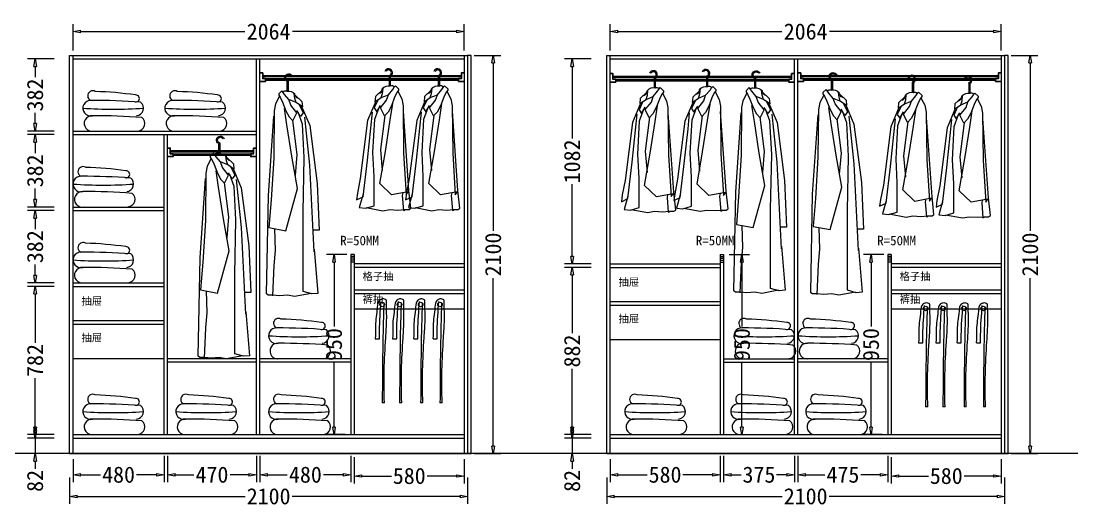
# Model space of a CAD drawing. Header units: millimetres. Extents: x 304407 to 361076, y -1262425 to -1203358.
# Drawn here: x 343543 to 349089, y -1225863 to -1223301 of the extents above; entities that cross this region are included whole.
import ezdxf

# ---------------------------------------------------------------- set-up
doc = ezdxf.new("R2010")
doc.units = ezdxf.units.MM
doc.header["$LTSCALE"] = 20
doc.layers.get('Defpoints').update_dxf_attribs({"color": 250})
for name, color, linetype in [('4', 1, 'Continuous'), ('6', 6, 'Continuous'), ('8', 8, 'Continuous'), ('LAYER10', 11, 'Continuous'), ('LAYER8', 11, 'Continuous'), ('图层3', 4, 'Continuous'), ('墙体', 40, 'Continuous')]:
    doc.layers.add(name, color=color, linetype=linetype)
doc.styles.get("Standard").update_dxf_attribs({"font": 'SimSun.ttf', "height": 85})
doc.styles.add('text', font='SimSun.ttf', dxfattribs={"height": 85})
doc.dimstyles.new('周文晶', dxfattribs={"dimtxt": 70, "dimasz": 40, "dimexe": 40, "dimexo": 30, "dimgap": 10, "dimtad": 0, "dimdec": 0, "dimtxsty": 'Standard', "dimblk": 'CLOSEDBLANK', "dimcen": 200, "dimclrd": 256, "dimclre": 256, "dimadec": 0, "dimazin": 0, "dimtfac": 1, "dimtdec": 0, "dimtmove": 0, "dimatfit": 3, "dimldrblk": 'CLOSEDBLANK', "dimfxl": 100, "dimfxlon": 1, "dimarcsym": 0})

# ---------------------------------------------------------------- blocks, each defined once
blk = doc.blocks.new('_ClosedBlank')
at = {"color": 0, "linetype": 'ByBlock', "lineweight": -2}
for p, q in [((-1, 0.17), (0, 0)), ((-1, 0.17), (-1, -0.17)), ((0, 0), (-1, -0.17))]:
    blk.add_line(p, q, dxfattribs=at)
blk = doc.blocks.new('*D886')
at = {"lineweight": -2, "transparency": 16777216}
for p, q in [((343817.5, -1225611.8), (343817.5, -1225733.3)), ((344297.5, -1225593.3), (344297.5, -1225733.3)), ((343857.5, -1225693.3), (343962, -1225693.3)), ((344257.5, -1225693.3), (344153, -1225693.3))]:
    blk.add_line(p, q, dxfattribs=at)
at = {"layer": 'Defpoints', "color": 0, "transparency": 16777216}
for p in [(344297.5, -1225481.8), (343817.5, -1225581.8), (344297.5, -1225693.3)]:
    blk.add_point(p, dxfattribs=at)
at = {"lineweight": -2, "transparency": 16777216, "xscale": 40, "yscale": 40, "zscale": 40, "rotation": 180}
blk.add_blockref('_ClosedBlank', (343817.5, -1225693.3), dxfattribs=at)
at = {"lineweight": -2, "transparency": 16777216, "xscale": 40, "yscale": 40, "zscale": 40}
blk.add_blockref('_ClosedBlank', (344297.5, -1225693.3), dxfattribs=at)
at = {"color": 0, "transparency": 16777216, "insert": (344057.5, -1225693.3), "char_height": 85, "attachment_point": 5}
blk.add_mtext('480', dxfattribs=at)
blk = doc.blocks.new('*D887')
at = {"lineweight": -2, "transparency": 16777216}
for p, q in [((344803.5, -1225593.3), (344803.5, -1225733.3)), ((345283.5, -1225593.3), (345283.5, -1225733.3)), ((344843.5, -1225693.3), (344948, -1225693.3)), ((345243.5, -1225693.3), (345139, -1225693.3))]:
    blk.add_line(p, q, dxfattribs=at)
at = {"layer": 'Defpoints', "color": 0, "transparency": 16777216}
for p in [(344803.5, -1223499.8), (345283.5, -1225481.8), (345283.5, -1225693.3)]:
    blk.add_point(p, dxfattribs=at)
at = {"lineweight": -2, "transparency": 16777216, "xscale": 40, "yscale": 40, "zscale": 40, "rotation": 180}
blk.add_blockref('_ClosedBlank', (344803.5, -1225693.3), dxfattribs=at)
at = {"lineweight": -2, "transparency": 16777216, "xscale": 40, "yscale": 40, "zscale": 40}
blk.add_blockref('_ClosedBlank', (345283.5, -1225693.3), dxfattribs=at)
at = {"color": 0, "transparency": 16777216, "insert": (345043.5, -1225693.3), "char_height": 85, "attachment_point": 5}
blk.add_mtext('480', dxfattribs=at)
blk = doc.blocks.new('*D888')
at = {"lineweight": -2, "transparency": 16777216}
for p, q in [((343817.5, -1223456.4), (343817.5, -1223316.4)), ((345881.5, -1223456.4), (345881.5, -1223316.4)), ((343857.5, -1223356.4), (344723.8, -1223356.4)), ((345841.5, -1223356.4), (344975.2, -1223356.4))]:
    blk.add_line(p, q, dxfattribs=at)
at = {"layer": 'Defpoints', "color": 0, "transparency": 16777216}
for p in [(345881.5, -1223356.4), (343817.5, -1223499.8), (345881.5, -1223499.8)]:
    blk.add_point(p, dxfattribs=at)
at = {"lineweight": -2, "transparency": 16777216, "xscale": 40, "yscale": 40, "zscale": 40, "rotation": 180}
blk.add_blockref('_ClosedBlank', (343817.5, -1223356.4), dxfattribs=at)
at = {"lineweight": -2, "transparency": 16777216, "xscale": 40, "yscale": 40, "zscale": 40}
blk.add_blockref('_ClosedBlank', (345881.5, -1223356.4), dxfattribs=at)
at = {"color": 0, "transparency": 16777216, "insert": (344849.5, -1223356.4), "char_height": 85, "attachment_point": 5}
blk.add_mtext('2064', dxfattribs=at)
blk = doc.blocks.new('*D889')
at = {"lineweight": -2, "transparency": 16777216}
for p, q in [((343799.5, -1225707.4), (343799.5, -1225847.4)), ((345899.5, -1225707.4), (345899.5, -1225847.4)), ((343839.5, -1225807.4), (344724.8, -1225807.4)), ((345859.5, -1225807.4), (344974.3, -1225807.4))]:
    blk.add_line(p, q, dxfattribs=at)
at = {"layer": 'Defpoints', "color": 0, "transparency": 16777216}
for p in [(343799.5, -1225581.8), (345899.5, -1225581.8), (345899.5, -1225807.4)]:
    blk.add_point(p, dxfattribs=at)
at = {"lineweight": -2, "transparency": 16777216, "xscale": 40, "yscale": 40, "zscale": 40, "rotation": 180}
blk.add_blockref('_ClosedBlank', (343799.5, -1225807.4), dxfattribs=at)
at = {"lineweight": -2, "transparency": 16777216, "xscale": 40, "yscale": 40, "zscale": 40}
blk.add_blockref('_ClosedBlank', (345899.5, -1225807.4), dxfattribs=at)
at = {"color": 0, "transparency": 16777216, "insert": (344849.5, -1225807.4), "char_height": 85, "attachment_point": 5}
blk.add_mtext('2100', dxfattribs=at)
blk = doc.blocks.new('*D890')
at = {"lineweight": -2, "transparency": 16777216}
for p, q in [((345934.4, -1223481.8), (346074.4, -1223481.8)), ((346034.4, -1223521.8), (346034.4, -1224407)), ((346034.4, -1225541.8), (346034.4, -1224656.5)), ((345934.4, -1225581.8), (346074.4, -1225581.8))]:
    blk.add_line(p, q, dxfattribs=at)
at = {"layer": 'Defpoints', "color": 0, "transparency": 16777216}
for p in [(345899.5, -1223481.8), (346034.4, -1223481.8), (345899.5, -1225581.8)]:
    blk.add_point(p, dxfattribs=at)
at = {"lineweight": -2, "transparency": 16777216, "xscale": 40, "yscale": 40, "zscale": 40}
for p, rotation in [((346034.4, -1223481.8), 90), ((346034.4, -1225581.8), 270)]:
    blk.add_blockref('_ClosedBlank', p, dxfattribs=dict(at, rotation=rotation))
at = {"color": 0, "transparency": 16777216, "insert": (346034.4, -1224531.8), "char_height": 85, "attachment_point": 5, "rotation": 90}
blk.add_mtext('2100', dxfattribs=at)
blk = doc.blocks.new('*D891')
at = {"lineweight": -2, "transparency": 16777216}
for p, q in [((345262.5, -1224531.8), (345154.5, -1224531.8)), ((345194.5, -1224571.8), (345194.5, -1224911.8)), ((345194.5, -1225441.8), (345194.5, -1225101.8)), ((345253.5, -1225481.8), (345154.5, -1225481.8))]:
    blk.add_line(p, q, dxfattribs=at)
at = {"layer": 'Defpoints', "color": 0, "transparency": 16777216}
for p in [(345292.5, -1224531.8), (345194.5, -1225481.8), (345283.5, -1225481.8)]:
    blk.add_point(p, dxfattribs=at)
at = {"lineweight": -2, "transparency": 16777216, "xscale": 40, "yscale": 40, "zscale": 40}
for p, rotation in [((345194.5, -1224531.8), 90), ((345194.5, -1225481.8), 270)]:
    blk.add_blockref('_ClosedBlank', p, dxfattribs=dict(at, rotation=rotation))
at = {"color": 0, "transparency": 16777216, "insert": (345194.5, -1225006.8), "char_height": 85, "attachment_point": 5, "rotation": 90}
blk.add_mtext('950', dxfattribs=at)
blk = doc.blocks.new('*D892')
at = {"lineweight": -2, "transparency": 16777216}
for p, q in [((345301.5, -1225600), (345301.5, -1225740)), ((345881.5, -1225611.8), (345881.5, -1225740)), ((345341.5, -1225700), (345497.5, -1225700)), ((345841.5, -1225700), (345685.6, -1225700))]:
    blk.add_line(p, q, dxfattribs=at)
at = {"layer": 'Defpoints', "color": 0, "transparency": 16777216}
for p in [(345301.5, -1225481.8), (345881.5, -1225581.8), (345881.5, -1225700)]:
    blk.add_point(p, dxfattribs=at)
at = {"lineweight": -2, "transparency": 16777216, "xscale": 40, "yscale": 40, "zscale": 40, "rotation": 180}
blk.add_blockref('_ClosedBlank', (345301.5, -1225700), dxfattribs=at)
at = {"lineweight": -2, "transparency": 16777216, "xscale": 40, "yscale": 40, "zscale": 40}
blk.add_blockref('_ClosedBlank', (345881.5, -1225700), dxfattribs=at)
at = {"color": 0, "transparency": 16777216, "insert": (345591.5, -1225700), "char_height": 85, "attachment_point": 5}
blk.add_mtext('580', dxfattribs=at)
blk = doc.blocks.new('*D893')
at = {"lineweight": -2, "transparency": 16777216}
for p, q in [((343617.2, -1225459.8), (343617.2, -1225419.8)), ((343717.2, -1225499.8), (343577.2, -1225499.8)), ((343617.2, -1225499.8), (343617.2, -1225581.8)), ((343717.2, -1225581.8), (343577.2, -1225581.8)), ((343617.2, -1225621.8), (343617.2, -1225661.8))]:
    blk.add_line(p, q, dxfattribs=at)
at = {"layer": 'Defpoints', "color": 0, "transparency": 16777216}
for p in [(343617.2, -1225499.8), (343817.5, -1225499.8), (343799.5, -1225581.8)]:
    blk.add_point(p, dxfattribs=at)
at = {"lineweight": -2, "transparency": 16777216, "xscale": 40, "yscale": 40, "zscale": 40}
for p, rotation in [((343617.2, -1225499.8), 270), ((343617.2, -1225581.8), 90)]:
    blk.add_blockref('_ClosedBlank', p, dxfattribs=dict(at, rotation=rotation))
at = {"color": 0, "transparency": 16777216, "insert": (343617.2, -1225725.9), "char_height": 85, "attachment_point": 5, "rotation": 90}
blk.add_mtext('82', dxfattribs=at)
blk = doc.blocks.new('*D894')
at = {"lineweight": -2, "transparency": 16777216}
for p, q in [((343717.2, -1224699.8), (343577.2, -1224699.8)), ((343617.2, -1224739.8), (343617.2, -1224997.7)), ((343617.2, -1225441.8), (343617.2, -1225183.9)), ((343717.2, -1225481.8), (343577.2, -1225481.8))]:
    blk.add_line(p, q, dxfattribs=at)
at = {"layer": 'Defpoints', "color": 0, "transparency": 16777216}
for p in [(343617.2, -1224699.8), (343817.5, -1224699.8), (343817.5, -1225481.8)]:
    blk.add_point(p, dxfattribs=at)
at = {"lineweight": -2, "transparency": 16777216, "xscale": 40, "yscale": 40, "zscale": 40}
for p, rotation in [((343617.2, -1224699.8), 90), ((343617.2, -1225481.8), 270)]:
    blk.add_blockref('_ClosedBlank', p, dxfattribs=dict(at, rotation=rotation))
at = {"color": 0, "transparency": 16777216, "insert": (343617.2, -1225090.8), "char_height": 85, "attachment_point": 5, "rotation": 90}
blk.add_mtext('782', dxfattribs=at)
blk = doc.blocks.new('*D895')
at = {"lineweight": -2, "transparency": 16777216}
for p, q in [((343717.2, -1224299.8), (343577.2, -1224299.8)), ((343617.2, -1224339.8), (343617.2, -1224397.4)), ((343617.2, -1224641.8), (343617.2, -1224584.1)), ((343717.2, -1224681.8), (343577.2, -1224681.8))]:
    blk.add_line(p, q, dxfattribs=at)
at = {"layer": 'Defpoints', "color": 0, "transparency": 16777216}
for p in [(343617.2, -1224299.8), (343817.5, -1224299.8), (343817.5, -1224681.8)]:
    blk.add_point(p, dxfattribs=at)
at = {"lineweight": -2, "transparency": 16777216, "xscale": 40, "yscale": 40, "zscale": 40}
for p, rotation in [((343617.2, -1224299.8), 90), ((343617.2, -1224681.8), 270)]:
    blk.add_blockref('_ClosedBlank', p, dxfattribs=dict(at, rotation=rotation))
at = {"color": 0, "transparency": 16777216, "insert": (343617.2, -1224490.8), "char_height": 85, "attachment_point": 5, "rotation": 90}
blk.add_mtext('382', dxfattribs=at)
blk = doc.blocks.new('*D896')
at = {"lineweight": -2, "transparency": 16777216}
for p, q in [((343717.2, -1223899.8), (343577.2, -1223899.8)), ((343617.2, -1223939.8), (343617.2, -1223997.4)), ((343617.2, -1224241.8), (343617.2, -1224184.1)), ((343717.2, -1224281.8), (343577.2, -1224281.8))]:
    blk.add_line(p, q, dxfattribs=at)
at = {"layer": 'Defpoints', "color": 0, "transparency": 16777216}
for p in [(343617.2, -1223899.8), (343817.5, -1223899.8), (343817.5, -1224281.8)]:
    blk.add_point(p, dxfattribs=at)
at = {"lineweight": -2, "transparency": 16777216, "xscale": 40, "yscale": 40, "zscale": 40}
for p, rotation in [((343617.2, -1223899.8), 90), ((343617.2, -1224281.8), 270)]:
    blk.add_blockref('_ClosedBlank', p, dxfattribs=dict(at, rotation=rotation))
at = {"color": 0, "transparency": 16777216, "insert": (343617.2, -1224090.8), "char_height": 85, "attachment_point": 5, "rotation": 90}
blk.add_mtext('382', dxfattribs=at)
blk = doc.blocks.new('*D897')
at = {"lineweight": -2, "transparency": 16777216}
for p, q in [((343717.2, -1223499.8), (343577.2, -1223499.8)), ((343617.2, -1223539.8), (343617.2, -1223597.4)), ((343617.2, -1223841.8), (343617.2, -1223784.1)), ((343717.2, -1223881.8), (343577.2, -1223881.8))]:
    blk.add_line(p, q, dxfattribs=at)
at = {"layer": 'Defpoints', "color": 0, "transparency": 16777216}
for p in [(343617.2, -1223499.8), (343817.5, -1223499.8), (343817.5, -1223881.8)]:
    blk.add_point(p, dxfattribs=at)
at = {"lineweight": -2, "transparency": 16777216, "xscale": 40, "yscale": 40, "zscale": 40}
for p, rotation in [((343617.2, -1223499.8), 90), ((343617.2, -1223881.8), 270)]:
    blk.add_blockref('_ClosedBlank', p, dxfattribs=dict(at, rotation=rotation))
at = {"color": 0, "transparency": 16777216, "insert": (343617.2, -1223690.8), "char_height": 85, "attachment_point": 5, "rotation": 90}
blk.add_mtext('382', dxfattribs=at)
blk = doc.blocks.new('*D898')
at = {"lineweight": -2, "transparency": 16777216}
for p, q in [((344315.5, -1225593.3), (344315.5, -1225733.3)), ((344785.5, -1225593.3), (344785.5, -1225733.3)), ((344355.5, -1225693.3), (344455, -1225693.3)), ((344745.5, -1225693.3), (344646, -1225693.3))]:
    blk.add_line(p, q, dxfattribs=at)
at = {"layer": 'Defpoints', "color": 0, "transparency": 16777216}
for p in [(344315.5, -1225481.8), (344785.5, -1225481.8), (344785.5, -1225693.3)]:
    blk.add_point(p, dxfattribs=at)
at = {"lineweight": -2, "transparency": 16777216, "xscale": 40, "yscale": 40, "zscale": 40, "rotation": 180}
blk.add_blockref('_ClosedBlank', (344315.5, -1225693.3), dxfattribs=at)
at = {"lineweight": -2, "transparency": 16777216, "xscale": 40, "yscale": 40, "zscale": 40}
blk.add_blockref('_ClosedBlank', (344785.5, -1225693.3), dxfattribs=at)
at = {"color": 0, "transparency": 16777216, "insert": (344550.5, -1225693.3), "char_height": 85, "attachment_point": 5}
blk.add_mtext('470', dxfattribs=at)
blk = doc.blocks.new('*D899')
at = {"lineweight": -2, "transparency": 16777216}
for p, q in [((346651.5, -1225611.8), (346651.5, -1225733.3)), ((347231.5, -1225593.3), (347231.5, -1225733.3)), ((346691.5, -1225693.3), (346847.4, -1225693.3)), ((347191.5, -1225693.3), (347035.5, -1225693.3))]:
    blk.add_line(p, q, dxfattribs=at)
at = {"layer": 'Defpoints', "color": 0, "transparency": 16777216}
for p in [(347231.5, -1225481.8), (346651.5, -1225581.8), (347231.5, -1225693.3)]:
    blk.add_point(p, dxfattribs=at)
at = {"lineweight": -2, "transparency": 16777216, "xscale": 40, "yscale": 40, "zscale": 40, "rotation": 180}
blk.add_blockref('_ClosedBlank', (346651.5, -1225693.3), dxfattribs=at)
at = {"lineweight": -2, "transparency": 16777216, "xscale": 40, "yscale": 40, "zscale": 40}
blk.add_blockref('_ClosedBlank', (347231.5, -1225693.3), dxfattribs=at)
at = {"color": 0, "transparency": 16777216, "insert": (346941.5, -1225693.3), "char_height": 85, "attachment_point": 5}
blk.add_mtext('580', dxfattribs=at)
blk = doc.blocks.new('*D900')
at = {"lineweight": -2, "transparency": 16777216}
for p, q in [((347642.5, -1225593.3), (347642.5, -1225733.3)), ((348117.5, -1225593.3), (348117.5, -1225733.3)), ((347682.5, -1225693.3), (347785.2, -1225693.3)), ((348077.5, -1225693.3), (347974.7, -1225693.3))]:
    blk.add_line(p, q, dxfattribs=at)
at = {"layer": 'Defpoints', "color": 0, "transparency": 16777216}
for p in [(347642.5, -1223499.8), (348117.5, -1225481.8), (348117.5, -1225693.3)]:
    blk.add_point(p, dxfattribs=at)
at = {"lineweight": -2, "transparency": 16777216, "xscale": 40, "yscale": 40, "zscale": 40, "rotation": 180}
blk.add_blockref('_ClosedBlank', (347642.5, -1225693.3), dxfattribs=at)
at = {"lineweight": -2, "transparency": 16777216, "xscale": 40, "yscale": 40, "zscale": 40}
blk.add_blockref('_ClosedBlank', (348117.5, -1225693.3), dxfattribs=at)
at = {"color": 0, "transparency": 16777216, "insert": (347880, -1225693.3), "char_height": 85, "attachment_point": 5}
blk.add_mtext('475', dxfattribs=at)
blk = doc.blocks.new('*D901')
at = {"lineweight": -2, "transparency": 16777216}
for p, q in [((346651.5, -1223456.4), (346651.5, -1223316.4)), ((348715.5, -1223456.4), (348715.5, -1223316.4)), ((346691.5, -1223356.4), (347557.8, -1223356.4)), ((348675.5, -1223356.4), (347809.2, -1223356.4))]:
    blk.add_line(p, q, dxfattribs=at)
at = {"layer": 'Defpoints', "color": 0, "transparency": 16777216}
for p in [(348715.5, -1223356.4), (346651.5, -1223499.8), (348715.5, -1223499.8)]:
    blk.add_point(p, dxfattribs=at)
at = {"lineweight": -2, "transparency": 16777216, "xscale": 40, "yscale": 40, "zscale": 40, "rotation": 180}
blk.add_blockref('_ClosedBlank', (346651.5, -1223356.4), dxfattribs=at)
at = {"lineweight": -2, "transparency": 16777216, "xscale": 40, "yscale": 40, "zscale": 40}
blk.add_blockref('_ClosedBlank', (348715.5, -1223356.4), dxfattribs=at)
at = {"color": 0, "transparency": 16777216, "insert": (347683.5, -1223356.4), "char_height": 85, "attachment_point": 5}
blk.add_mtext('2064', dxfattribs=at)
blk = doc.blocks.new('*D902')
at = {"lineweight": -2, "transparency": 16777216}
for p, q in [((346633.5, -1225707.4), (346633.5, -1225847.4)), ((348733.5, -1225707.4), (348733.5, -1225847.4)), ((346673.5, -1225807.4), (347558.7, -1225807.4)), ((348693.5, -1225807.4), (347808.2, -1225807.4))]:
    blk.add_line(p, q, dxfattribs=at)
at = {"layer": 'Defpoints', "color": 0, "transparency": 16777216}
for p in [(346633.5, -1225581.8), (348733.5, -1225581.8), (348733.5, -1225807.4)]:
    blk.add_point(p, dxfattribs=at)
at = {"lineweight": -2, "transparency": 16777216, "xscale": 40, "yscale": 40, "zscale": 40, "rotation": 180}
blk.add_blockref('_ClosedBlank', (346633.5, -1225807.4), dxfattribs=at)
at = {"lineweight": -2, "transparency": 16777216, "xscale": 40, "yscale": 40, "zscale": 40}
blk.add_blockref('_ClosedBlank', (348733.5, -1225807.4), dxfattribs=at)
at = {"color": 0, "transparency": 16777216, "insert": (347683.5, -1225807.4), "char_height": 85, "attachment_point": 5}
blk.add_mtext('2100', dxfattribs=at)
blk = doc.blocks.new('*D903')
at = {"lineweight": -2, "transparency": 16777216}
for p, q in [((348768.4, -1223481.8), (348908.4, -1223481.8)), ((348868.4, -1223521.8), (348868.4, -1224407)), ((348868.4, -1225541.8), (348868.4, -1224656.5)), ((348768.4, -1225581.8), (348908.4, -1225581.8))]:
    blk.add_line(p, q, dxfattribs=at)
at = {"layer": 'Defpoints', "color": 0, "transparency": 16777216}
for p in [(348733.5, -1223481.8), (348868.4, -1223481.8), (348733.5, -1225581.8)]:
    blk.add_point(p, dxfattribs=at)
at = {"lineweight": -2, "transparency": 16777216, "xscale": 40, "yscale": 40, "zscale": 40}
for p, rotation in [((348868.4, -1223481.8), 90), ((348868.4, -1225581.8), 270)]:
    blk.add_blockref('_ClosedBlank', p, dxfattribs=dict(at, rotation=rotation))
at = {"color": 0, "transparency": 16777216, "insert": (348868.4, -1224531.8), "char_height": 85, "attachment_point": 5, "rotation": 90}
blk.add_mtext('2100', dxfattribs=at)
blk = doc.blocks.new('*D904')
at = {"lineweight": -2, "transparency": 16777216}
for p, q in [((348096.5, -1224531.8), (347988.5, -1224531.8)), ((348028.5, -1224571.8), (348028.5, -1224911.8)), ((348028.5, -1225441.8), (348028.5, -1225101.8)), ((348087.5, -1225481.8), (347988.5, -1225481.8))]:
    blk.add_line(p, q, dxfattribs=at)
at = {"layer": 'Defpoints', "color": 0, "transparency": 16777216}
for p in [(348126.5, -1224531.8), (348028.5, -1225481.8), (348117.5, -1225481.8)]:
    blk.add_point(p, dxfattribs=at)
at = {"lineweight": -2, "transparency": 16777216, "xscale": 40, "yscale": 40, "zscale": 40}
for p, rotation in [((348028.5, -1224531.8), 90), ((348028.5, -1225481.8), 270)]:
    blk.add_blockref('_ClosedBlank', p, dxfattribs=dict(at, rotation=rotation))
at = {"color": 0, "transparency": 16777216, "insert": (348028.5, -1225006.8), "char_height": 85, "attachment_point": 5, "rotation": 90}
blk.add_mtext('950', dxfattribs=at)
blk = doc.blocks.new('*D905')
at = {"lineweight": -2, "transparency": 16777216}
for p, q in [((348135.5, -1225600), (348135.5, -1225740)), ((348715.5, -1225611.8), (348715.5, -1225740)), ((348175.5, -1225700), (348331.4, -1225700)), ((348675.5, -1225700), (348519.5, -1225700))]:
    blk.add_line(p, q, dxfattribs=at)
at = {"layer": 'Defpoints', "color": 0, "transparency": 16777216}
for p in [(348135.5, -1225481.8), (348715.5, -1225581.8), (348715.5, -1225700)]:
    blk.add_point(p, dxfattribs=at)
at = {"lineweight": -2, "transparency": 16777216, "xscale": 40, "yscale": 40, "zscale": 40, "rotation": 180}
blk.add_blockref('_ClosedBlank', (348135.5, -1225700), dxfattribs=at)
at = {"lineweight": -2, "transparency": 16777216, "xscale": 40, "yscale": 40, "zscale": 40}
blk.add_blockref('_ClosedBlank', (348715.5, -1225700), dxfattribs=at)
at = {"color": 0, "transparency": 16777216, "insert": (348425.5, -1225700), "char_height": 85, "attachment_point": 5}
blk.add_mtext('580', dxfattribs=at)
blk = doc.blocks.new('*D906')
at = {"lineweight": -2, "transparency": 16777216}
for p, q in [((346451.2, -1225459.8), (346451.2, -1225419.8)), ((346551.2, -1225499.8), (346411.2, -1225499.8)), ((346451.2, -1225499.8), (346451.2, -1225581.8)), ((346551.2, -1225581.8), (346411.2, -1225581.8)), ((346451.2, -1225621.8), (346451.2, -1225661.8))]:
    blk.add_line(p, q, dxfattribs=at)
at = {"layer": 'Defpoints', "color": 0, "transparency": 16777216}
for p in [(346451.2, -1225499.8), (346651.5, -1225499.8), (346633.5, -1225581.8)]:
    blk.add_point(p, dxfattribs=at)
at = {"lineweight": -2, "transparency": 16777216, "xscale": 40, "yscale": 40, "zscale": 40}
for p, rotation in [((346451.2, -1225499.8), 270), ((346451.2, -1225581.8), 90)]:
    blk.add_blockref('_ClosedBlank', p, dxfattribs=dict(at, rotation=rotation))
at = {"color": 0, "transparency": 16777216, "insert": (346451.2, -1225725.9), "char_height": 85, "attachment_point": 5, "rotation": 90}
blk.add_mtext('82', dxfattribs=at)
blk = doc.blocks.new('*D907')
at = {"lineweight": -2, "transparency": 16777216}
for p, q in [((346551.2, -1224599.8), (346411.2, -1224599.8)), ((346451.2, -1224639.8), (346451.2, -1224946.5)), ((346451.2, -1225441.8), (346451.2, -1225135.1)), ((346551.2, -1225481.8), (346411.2, -1225481.8))]:
    blk.add_line(p, q, dxfattribs=at)
at = {"layer": 'Defpoints', "color": 0, "transparency": 16777216}
for p in [(346451.2, -1224599.8), (346651.5, -1224599.8), (346651.5, -1225481.8)]:
    blk.add_point(p, dxfattribs=at)
at = {"lineweight": -2, "transparency": 16777216, "xscale": 40, "yscale": 40, "zscale": 40}
for p, rotation in [((346451.2, -1224599.8), 90), ((346451.2, -1225481.8), 270)]:
    blk.add_blockref('_ClosedBlank', p, dxfattribs=dict(at, rotation=rotation))
at = {"color": 0, "transparency": 16777216, "insert": (346451.2, -1225040.8), "char_height": 85, "attachment_point": 5, "rotation": 90}
blk.add_mtext('882', dxfattribs=at)
blk = doc.blocks.new('*D908')
at = {"lineweight": -2, "transparency": 16777216}
for p, q in [((346551.2, -1223499.8), (346411.2, -1223499.8)), ((346451.2, -1223539.8), (346451.2, -1223920.5)), ((346451.2, -1224541.8), (346451.2, -1224161.1)), ((346551.2, -1224581.8), (346411.2, -1224581.8))]:
    blk.add_line(p, q, dxfattribs=at)
at = {"layer": 'Defpoints', "color": 0, "transparency": 16777216}
for p in [(346451.2, -1223499.8), (346651.5, -1223499.8), (346651.5, -1224581.8)]:
    blk.add_point(p, dxfattribs=at)
at = {"lineweight": -2, "transparency": 16777216, "xscale": 40, "yscale": 40, "zscale": 40}
for p, rotation in [((346451.2, -1223499.8), 90), ((346451.2, -1224581.8), 270)]:
    blk.add_blockref('_ClosedBlank', p, dxfattribs=dict(at, rotation=rotation))
at = {"color": 0, "transparency": 16777216, "insert": (346451.2, -1224040.8), "char_height": 85, "attachment_point": 5, "rotation": 90}
blk.add_mtext('1082', dxfattribs=at)
blk = doc.blocks.new('*D909')
at = {"lineweight": -2, "transparency": 16777216}
for p, q in [((347249.5, -1225593.3), (347249.5, -1225733.3)), ((347624.5, -1225593.3), (347624.5, -1225733.3)), ((347289.5, -1225693.3), (347343.6, -1225693.3)), ((347584.5, -1225693.3), (347530.3, -1225693.3))]:
    blk.add_line(p, q, dxfattribs=at)
at = {"layer": 'Defpoints', "color": 0, "transparency": 16777216}
for p in [(347249.5, -1225481.8), (347624.5, -1225481.8), (347624.5, -1225693.3)]:
    blk.add_point(p, dxfattribs=at)
at = {"lineweight": -2, "transparency": 16777216, "xscale": 40, "yscale": 40, "zscale": 40, "rotation": 180}
blk.add_blockref('_ClosedBlank', (347249.5, -1225693.3), dxfattribs=at)
at = {"lineweight": -2, "transparency": 16777216, "xscale": 40, "yscale": 40, "zscale": 40}
blk.add_blockref('_ClosedBlank', (347624.5, -1225693.3), dxfattribs=at)
at = {"color": 0, "transparency": 16777216, "insert": (347437, -1225693.3), "char_height": 85, "attachment_point": 5}
blk.add_mtext('375', dxfattribs=at)
blk = doc.blocks.new('*D910')
at = {"lineweight": -2, "transparency": 16777216}
for p, q in [((347279.2, -1224531.8), (347387.2, -1224531.8)), ((347347.2, -1224571.8), (347347.2, -1224911.8)), ((347347.2, -1225441.8), (347347.2, -1225101.8)), ((347288.2, -1225481.8), (347387.2, -1225481.8))]:
    blk.add_line(p, q, dxfattribs=at)
at = {"layer": 'Defpoints', "color": 0, "transparency": 16777216}
for p in [(347249.2, -1224531.8), (347258.2, -1225481.8), (347347.2, -1225481.8)]:
    blk.add_point(p, dxfattribs=at)
at = {"lineweight": -2, "transparency": 16777216, "xscale": 40, "yscale": 40, "zscale": 40}
for p, rotation in [((347347.2, -1224531.8), 90), ((347347.2, -1225481.8), 270)]:
    blk.add_blockref('_ClosedBlank', p, dxfattribs=dict(at, rotation=rotation))
at = {"color": 0, "transparency": 16777216, "insert": (347347.2, -1225006.8), "char_height": 85, "attachment_point": 5, "rotation": 90}
blk.add_mtext('950', dxfattribs=at)
blk = doc.blocks.new('A$C1C5764E0')
at = {"layer": '8'}
for p, q in [((172.3, 708.4), (172.3, 657.4)), ((178.3, 708.4), (178.3, 657.4)), ((135.3, 635.3), (99.9, 601.9)), ((130.4, 596.4), (137.4, 618.5)), ((130.4, 596.4), (167.9, 611.6)), ((137.4, 618.5), (140.1, 644.9)), ((158.2, 582.5), (167.9, 611.6)), ((167.9, 611.6), (191.5, 639.3)), ((191.5, 639.3), (201.2, 654.6)), ((201.2, 654.6), (205.3, 658.7)), ((213.6, 624.1), (201.2, 597.8)), ((205.3, 658.7), (222, 642.1)), ((222, 635.2), (213.6, 624.1)), ((217.8, 629.6), (238.6, 589.4)), ((222, 642.1), (222, 635.2)), ((103, 580.9), (58.4, 475.1)), ((113.7, 585.2), (93.2, 541.7)), ((99.9, 601.9), (97.1, 574.2)), ((97.1, 574.2), (130.4, 596.4)), ((106.3, 522.1), (125.9, 554.7)), ((126.3, 542.3), (158.2, 582.5)), ((178.3, 479.5), (191.3, 564.6)), ((201.2, 597.8), (184.5, 553.4)), ((238.6, 589.4), (245.5, 553.4)), ((75, 435), (83.4, 518.8)), ((93.2, 541.7), (106.3, 522.1)), ((96.5, 482.8), (119.4, 544.9)), ((148.8, 502.4), (125.9, 322.6)), ((147.1, 499.3), (126.3, 542.3)), ((166.5, 520.1), (147.1, 499.3)), ((184.5, 553.4), (166.5, 520.1)), ((245.5, 553.4), (248.3, 302.5)), ((276.4, 106.8), (247, 525.3)), ((58.4, 475.1), (19.5, 168.8)), ((86.6, 306.3), (96.5, 482.8)), ((152.1, 312.8), (178.3, 479.5)), ((57, 265.8), (75, 435)), ((93.2, 180.9), (86.6, 306.3)), ((122.6, 142.8), (152.1, 312.8)), ((125.9, 322.6), (135.7, 211.4)), ((248.3, 302.5), (262.2, 83.5)), ((34.3, 73.1), (57, 265.8)), ((19.5, 168.8), (4.8, 92.7)), ((93.2, 26.2), (93.2, 180.9)), ((184.8, 82.8), (122.6, 142.8)), ((4.8, 92.7), (0, 56.7)), ((0, 56.7), (34.3, 73.1)), ((34.3, 86.2), (14.7, 16.3)), ((273.1, 99.1), (184.8, 82.8)), ((244.2, 93.8), (240.9, 79.6)), ((240.9, 79.6), (247.4, 1.1)), ((262.2, 83.5), (273.1, 99.1)), ((286.7, 13.1), (276.4, 106.8)), ((14.7, 16.3), (47.4, 13.1)), ((47.4, 13.1), (93.2, 26.2)), ((50.7, 16.3), (139, 0)), ((139, 0), (175, 6.5)), ((175, 6.5), (217.5, 3.3)), ((217.5, 3.3), (253.5, 6.5)), ((247.4, 1.1), (254, 3.3)), ((253.5, 6.5), (276.9, 6.5)), ((276.9, 6.5), (286.7, 13.1))]:
    blk.add_line(p, q, dxfattribs=at)
for centre, radius, start, end in [((168.9, 727.1), 20.9, 296.6338, 159.5285), ((168.9, 727.1), 14.9, 296.6338, 150.6175), ((175.9, 709.9), 3.91, 94.6712, 201.9626), ((110.9, 641.2), 25.1, 286.2636, 2.0248), ((168.9, 613.1), 43.9, 77.6993, 138.5966), ((186.2, 639.8), 18, 42.48, 116.3392)]:
    blk.add_arc(centre, radius, start, end, dxfattribs=at)
blk = doc.blocks.new('A$C4F477F88')
at = {"layer": 'LAYER10'}
blk.add_blockref('A$C1C5764E0', (0, 0), dxfattribs=at)
blk = doc.blocks.new('A$C5E603B19')
at = {"layer": 'LAYER8'}
blk.add_blockref('A$C4F477F88', (0, 0), dxfattribs=at)
blk = doc.blocks.new('A$C1B0A679D')
at = {"layer": '图层3'}
blk.add_blockref('A$C5E603B19', (0, 0), dxfattribs=at)
blk = doc.blocks.new('A$C52EB379C')
at = {"layer": '8'}
for p, q in [((163.3, 1134.6), (163.3, 1083.5)), ((169.3, 1134.6), (169.3, 1083.5)), ((126.4, 1061.5), (91, 1028.1)), ((128.4, 1044.7), (131.2, 1071)), ((159, 1037.8), (182.5, 1065.5)), ((182.5, 1065.5), (192.3, 1080.7)), ((192.3, 1080.7), (196.4, 1084.9)), ((196.4, 1084.9), (213.1, 1068.3)), ((213.1, 1061.3), (204.7, 1050.2)), ((208.9, 1055.8), (229.7, 1015.6)), ((213.1, 1068.3), (213.1, 1061.3)), ((94.1, 1007.1), (49.5, 901.3)), ((104.8, 1011.4), (84.3, 967.8)), ((91, 1028.1), (88.2, 1000.3)), ((88.2, 1000.3), (121.5, 1022.5)), ((117.4, 968.5), (149.3, 1008.7)), ((121.5, 1022.5), (128.4, 1044.7)), ((121.5, 1022.5), (159, 1037.8)), ((149.3, 1008.7), (159, 1037.8)), ((192.3, 1023.9), (175.6, 979.5)), ((204.7, 1050.2), (192.3, 1023.9)), ((229.7, 1015.6), (236.6, 979.5)), ((66.1, 861.1), (74.5, 944.9)), ((84.3, 967.8), (97.4, 948.2)), ((87.6, 909), (110.5, 971.1)), ((97.4, 948.2), (117, 980.9)), ((138.2, 925.5), (117.4, 968.5)), ((157.6, 946.3), (138.2, 925.5)), ((175.6, 979.5), (157.6, 946.3)), ((169.3, 905.7), (182.4, 990.7)), ((236.6, 979.5), (239.4, 728.7)), ((267.5, 533), (238.1, 951.5)), ((49.5, 901.3), (10.6, 595)), ((77.7, 732.4), (87.6, 909)), ((139.9, 928.6), (117, 748.8)), ((143.2, 738.9), (169.3, 905.7)), ((48.1, 692), (66.1, 861.1)), ((84.3, 444.7), (77.7, 732.4)), ((113.7, 568.9), (143.2, 738.9)), ((117, 748.8), (126.8, 637.6)), ((239.4, 728.7), (253.3, 509.7)), ((25.4, 235.4), (48.1, 692)), ((10.6, 595), (0, 349)), ((175.9, 346.6), (113.7, 568.9)), ((253.3, 509.7), (264.2, 362.9)), ((277.8, 13.1), (267.5, 533)), ((84.3, 26.2), (84.3, 444.7)), ((0, 349), (31, 349)), ((264.2, 362.9), (175.9, 346.6)), ((235.3, 357.6), (232, 242)), ((25.4, 248.5), (5.8, 16.3)), ((232, 242), (238.5, 163.5)), ((238.5, 163.5), (245.1, 3.3)), ((5.8, 16.3), (38.5, 13.1)), ((38.5, 13.1), (84.3, 26.2)), ((41.7, 16.3), (130.1, 0)), ((130.1, 0), (166.1, 6.5)), ((166.1, 6.5), (208.6, 3.3)), ((208.6, 3.3), (244.6, 6.5)), ((244.6, 6.5), (268, 6.5)), ((268, 6.5), (277.8, 13.1))]:
    blk.add_line(p, q, dxfattribs=at)
for centre, radius, start, end in [((160, 1153.2), 20.9, 296.6338, 159.5285), ((160, 1153.2), 14.9, 296.6338, 150.6175), ((167, 1136), 3.91, 94.6712, 201.9626), ((102, 1067.4), 25.1, 286.2636, 2.0248), ((160, 1039.2), 43.9, 77.6993, 138.5966), ((177.3, 1066), 18, 42.48, 116.3392)]:
    blk.add_arc(centre, radius, start, end, dxfattribs=at)
blk = doc.blocks.new('A$C05785CA5')
at = {"layer": 'LAYER10'}
blk.add_blockref('A$C52EB379C', (0, 0), dxfattribs=at)
blk = doc.blocks.new('A$C100967EE')
at = {"layer": 'LAYER10'}
blk.add_blockref('A$C05785CA5', (0, 0), dxfattribs=at)
blk = doc.blocks.new('A$C65D30603')
at = {"layer": 'LAYER8'}
blk.add_blockref('A$C100967EE', (0, 0), dxfattribs=at)
blk = doc.blocks.new('A$C50CE712E')
at = {"layer": '图层3'}
blk.add_blockref('A$C65D30603', (0, 0), dxfattribs=at)
blk = doc.blocks.new('A$C11F00F61')
at = {"color": 8}
blk.add_line((48.2, 0), (290.3, 1.2), dxfattribs=at)
at = {"layer": '墙体', "color": 8}
for centre, radius, start, end in [((52.6, 186.6), 26.7, 59.8021, 244.0801), ((9.8, -1698.7), 1909.1, 81.8981, 88.3112), ((280.3, 173), 18.4, 260.1551, 94.4157), ((41, 121.6), 41, 86.0834, 284.0988), ((159.2, 2329.1), 2213.2, 265.8756, 274.159), ((53.8, -3125.6), 3288.1, 85.6244, 90.1755), ((279.7, 121.7), 40, 274.9406, 51.3165), ((48.2, 41), 41, 86.0834, 284.0988), ((61, -3206.2), 3288.1, 85.6244, 90.1755), ((286.9, 41.1), 40, 274.9406, 51.3165)]:
    blk.add_arc(centre, radius, start, end, dxfattribs=at)
blk = doc.blocks.new('A$C3B9601DC')
at = {"layer": '4', "color": 8}
blk.add_line((62, 1.5), (47.4, 0), dxfattribs=at)
for points, knots in [([(62, 1.5), (55.4, 144.3), (62.8, 324.3), (78.7, 548.8), (75.2, 622.1), (75.7, 684.6), (46.8, 686.9), (17.9, 676.1), (12.7, 599.8), (-1.5, 524.3), (4.4, 450.4), (0, 421.8)], [0, 0, 0, 0, 428.516837, 544.203019, 664.137455, 677.621305, 701.749401, 722.125787, 770.743064, 895.133582, 980.731534, 980.731534, 980.731534, 980.731534]), ([(37.8, 667.5), (32.8, 603.2), (26.4, 521.3), (26.8, 439.3), (26.9, 421.8)], [0, 0, 0, 0, 193.394932, 246.046188, 246.046188, 246.046188, 246.046188])]:
    blk.add_open_spline(points, degree=3, knots=knots, dxfattribs=at)
blk.add_spline([(57.6, 658.7), (53.2, 497.8), (47.4, 0)], degree=3, dxfattribs=at)
blk.add_open_spline([(1.4, 421.8), (10.7, 421.8), (19.9, 421.8), (29.2, 421.8)], degree=3, dxfattribs=at)
at = {"layer": '6', "color": 8}
blk.add_circle((47.2, 648.9), 15, dxfattribs=at)
blk = doc.blocks.new('edr334343')
at = {"layer": '6', "color": 8, "xscale": 0.7999999999301508, "yscale": 0.7999999999301508, "zscale": 0.7999999999301508}
for p in [(311012.9, -1202094.7), (311104.2, -1202094.7), (311215.5, -1202094.7), (311317.6, -1202094.7)]:
    blk.add_blockref('A$C3B9601DC', p, dxfattribs=at)

msp = doc.modelspace()

# ---------------------------------------------------------------- linework, layer by layer
for p, q in [((343799.5, -1225581.8), (343799.5, -1223481.8)), ((343799.5, -1223481.8), (345899.5, -1223481.8)), ((343817.5, -1225581.8), (343817.5, -1223481.8)), ((343817.5, -1223499.8), (345881.5, -1223499.8)), ((344785.5, -1225481.8), (344785.5, -1223499.8)), ((344803.5, -1225481.8), (344803.5, -1223499.8)), ((345881.5, -1223481.8), (345881.5, -1225581.8)), ((345899.5, -1223481.8), (345899.5, -1225581.8)), ((345917.5, -1223481.8), (345899.5, -1223481.8)), ((345917.5, -1225581.8), (345917.5, -1223481.8)), ((346633.5, -1225581.8), (346633.5, -1223481.8)), ((346633.5, -1223481.8), (348733.5, -1223481.8)), ((346651.5, -1225581.8), (346651.5, -1223481.8)), ((346651.5, -1223499.8), (348715.5, -1223499.8)), ((347624.5, -1225481.8), (347624.5, -1223499.8)), ((347642.5, -1225481.8), (347642.5, -1223499.8)), ((348715.5, -1223481.8), (348715.5, -1225581.8)), ((348733.5, -1223481.8), (348733.5, -1225581.8)), ((348751.5, -1223481.8), (348733.5, -1223481.8)), ((348751.5, -1225581.8), (348751.5, -1223481.8)), ((343817.5, -1223881.8), (344785.5, -1223881.8)), ((343817.5, -1223899.8), (344785.5, -1223899.8)), ((344297.5, -1225481.8), (344297.5, -1223899.8)), ((344315.5, -1225481.8), (344315.5, -1223899.8)), ((343817.5, -1224281.8), (344297.5, -1224281.8)), ((343817.5, -1224299.8), (344297.5, -1224299.8)), ((345283.5, -1224531.8), (345283.5, -1225481.8)), ((345301.5, -1224531.8), (345283.5, -1224531.8)), ((345301.5, -1224541.8), (345283.5, -1224541.8)), ((345301.5, -1224551.8), (345283.5, -1224551.8)), ((345301.5, -1224561.8), (345283.5, -1224561.8)), ((345301.5, -1224571.8), (345283.5, -1224571.8)), ((345301.5, -1224531.8), (345301.5, -1225481.8)), ((347231.5, -1224531.8), (347231.5, -1225481.8)), ((347231.5, -1224531.8), (347249.5, -1224531.8)), ((347231.5, -1224541.8), (347249.5, -1224541.8)), ((347231.5, -1224551.8), (347249.5, -1224551.8)), ((347231.5, -1224561.8), (347249.5, -1224561.8)), ((347231.5, -1224571.8), (347249.5, -1224571.8)), ((347249.5, -1224531.8), (347249.5, -1225481.8)), ((348117.5, -1224531.8), (348117.5, -1225481.8)), ((348135.5, -1224531.8), (348117.5, -1224531.8)), ((348135.5, -1224541.8), (348117.5, -1224541.8)), ((348135.5, -1224551.8), (348117.5, -1224551.8)), ((348135.5, -1224561.8), (348117.5, -1224561.8)), ((348135.5, -1224571.8), (348117.5, -1224571.8)), ((348135.5, -1224531.8), (348135.5, -1225481.8)), ((345881.5, -1224581.8), (345301.5, -1224581.8)), ((345881.5, -1224599.8), (345301.5, -1224599.8)), ((346651.5, -1224581.8), (347231.5, -1224581.8)), ((346651.5, -1224599.8), (347231.5, -1224599.8)), ((348715.5, -1224581.8), (348135.5, -1224581.8)), ((348715.5, -1224599.8), (348135.5, -1224599.8)), ((343817.5, -1224681.8), (344297.5, -1224681.8)), ((343817.5, -1224699.8), (344297.5, -1224699.8)), ((345881.5, -1224719.8), (345301.5, -1224719.8)), ((345881.5, -1224739.8), (345301.5, -1224739.8)), ((348715.5, -1224719.8), (348135.5, -1224719.8)), ((348715.5, -1224739.8), (348135.5, -1224739.8)), ((346651.5, -1224779.8), (347231.5, -1224779.8)), ((345881.5, -1224819.8), (345301.5, -1224819.8)), ((346651.5, -1224799.8), (347231.5, -1224799.8)), ((348715.5, -1224819.8), (348135.5, -1224819.8)), ((343817.5, -1224879.8), (344297.5, -1224879.8)), ((343817.5, -1224899.8), (344297.5, -1224899.8)), ((346651.5, -1224979.8), (347231.5, -1224979.8)), ((343817.5, -1225079.8), (344297.5, -1225079.8)), ((344785.5, -1225081.8), (344315.5, -1225081.8)), ((344785.5, -1225099.8), (344315.5, -1225099.8)), ((345283.5, -1225081.8), (344803.5, -1225081.8)), ((345283.5, -1225099.8), (344803.5, -1225099.8)), ((347249.5, -1225081.8), (347624.5, -1225081.8)), ((347249.5, -1225099.8), (347624.5, -1225099.8)), ((348117.5, -1225081.8), (347642.5, -1225081.8)), ((348117.5, -1225099.8), (347642.5, -1225099.8)), ((343817.5, -1225481.8), (345881.5, -1225481.8)), ((343817.5, -1225499.8), (345881.5, -1225499.8)), ((346651.5, -1225481.8), (348715.5, -1225481.8)), ((346651.5, -1225499.8), (348715.5, -1225499.8)), ((343799.5, -1225581.8), (345899.5, -1225581.8)), ((345899.5, -1225581.8), (345917.5, -1225581.8)), ((346633.5, -1225581.8), (348733.5, -1225581.8)), ((348733.5, -1225581.8), (348751.5, -1225581.8))]:
    msp.add_line(p, q)
at = {"color": 8}
msp.add_line((361075.9, -1225581.8), (304407.4, -1225581.8), dxfattribs=at)
msp.add_line((361075.9, -1225581.8), (304407.4, -1225581.8), dxfattribs=at)
at = {"lineweight": 30}
for points in [[(344803.5, -1223574.1), (344818.5, -1223574.1), (344818.5, -1223604.1), (344833.5, -1223604.1), (344833.5, -1223619.1), (344803.5, -1223619.1)], [(345881.5, -1223574.1), (345866.5, -1223574.1), (345866.5, -1223604.1), (345851.5, -1223604.1), (345851.5, -1223619.1), (345881.5, -1223619.1)], [(347642.5, -1223574.1), (347657.5, -1223574.1), (347657.5, -1223604.1), (347672.5, -1223604.1), (347672.5, -1223619.1), (347642.5, -1223619.1)], [(348715.5, -1223574.1), (348700.5, -1223574.1), (348700.5, -1223604.1), (348685.5, -1223604.1), (348685.5, -1223619.1), (348715.5, -1223619.1)], [(345866.5, -1223589.1), (344818.5, -1223589.1)], [(345866.5, -1223593.7), (344818.5, -1223593.7)], [(345851.5, -1223606.2), (344833.5, -1223606.2)], [(345851.5, -1223611.6), (344833.5, -1223611.6)], [(346651.5, -1223577.8), (346666.5, -1223577.8), (346666.5, -1223607.8), (346681.5, -1223607.8), (346681.5, -1223622.8), (346651.5, -1223622.8)], [(347609.5, -1223592.8), (346666.5, -1223592.8)], [(347609.5, -1223597.3), (346666.5, -1223597.3)], [(347594.5, -1223609.8), (346681.5, -1223609.8)], [(347594.5, -1223615.3), (346681.5, -1223615.3)], [(347624.5, -1223577.8), (347609.5, -1223577.8), (347609.5, -1223607.8), (347594.5, -1223607.8), (347594.5, -1223622.8), (347624.5, -1223622.8)], [(348700.5, -1223589.1), (347657.5, -1223589.1)], [(348700.5, -1223593.7), (347657.5, -1223593.7)], [(348685.5, -1223606.2), (347672.5, -1223606.2)], [(348685.5, -1223611.6), (347672.5, -1223611.6)], [(344315.5, -1223970.5), (344330.5, -1223970.5), (344330.5, -1224000.5), (344345.5, -1224000.5), (344345.5, -1224015.5), (344315.5, -1224015.5)], [(344770.5, -1223985.5), (344330.5, -1223985.5)], [(344770.5, -1223990), (344330.5, -1223990)], [(344755.5, -1224002.5), (344345.5, -1224002.5)], [(344755.5, -1224008), (344345.5, -1224008)], [(344785.5, -1223970.5), (344770.5, -1223970.5), (344770.5, -1224000.5), (344755.5, -1224000.5), (344755.5, -1224015.5), (344785.5, -1224015.5)]]:
    msp.add_lwpolyline(points, dxfattribs=at)

# ---------------------------------------------------------------- block references
for name, p in [('A$C1B0A679D', (345313.4, -1224300.7)), ('A$C1B0A679D', (345572.4, -1224300.7)), ('A$C1B0A679D', (346710.9, -1224310.3)), ('A$C1B0A679D', (346987.8, -1224303.8)), ('A$C1B0A679D', (348074, -1224334.4)), ('A$C1B0A679D', (348371.5, -1224339.1)), ('A$C11F00F61', (343868.9, -1223881.8)), ('A$C11F00F61', (344301.5, -1223881.8)), ('A$C11F00F61', (343817.5, -1224281.8)), ('A$C11F00F61', (343817.5, -1224681.8)), ('edr334343', (34398.3, -23219.8)), ('edr334343', (37265.8, -23240.9)), ('A$C11F00F61', (344849.5, -1225081.8)), ('A$C11F00F61', (347304.7, -1225081.8)), ('A$C11F00F61', (347642.5, -1225081.8)), ('A$C11F00F61', (343868.9, -1225481.8)), ('A$C11F00F61', (344359.8, -1225481.8)), ('A$C11F00F61', (344849.5, -1225481.8)), ('A$C11F00F61', (346728.8, -1225481.8)), ('A$C11F00F61', (347288.2, -1225481.8)), ('A$C11F00F61', (347683.5, -1225481.8))]:
    msp.add_blockref(name, p)
at = {"xscale": -1}
for p in [(347582, -1224736.8), (347987.9, -1224746.5), (345115.6, -1224753), (344754.9, -1225081.8)]:
    msp.add_blockref('A$C50CE712E', p, dxfattribs=at)

# ---------------------------------------------------------------- texts
at = {"attachment_point": 1, "style": 'text'}
for s, insert, char_height, width in [('R=50MM', (345227.3, -1224433.3), 50, 419.038), ('R=50MM', (347103.9, -1224433.3), 50, 419.038), ('R=50MM', (348061.3, -1224433.3), 50, 419.038), ('格子抽', (345345.1, -1224626.9), 40, 305.609), ('格子抽', (348179.1, -1224626.9), 40, 305.609), ('抽屉', (346695.8, -1224657.5), 40, 305.609), ('抽屉', (343861.8, -1224757.5), 40, 305.609), ('裤抽', (345345.1, -1224748.1), 40, 305.609), ('裤抽', (348179.1, -1224748.1), 40, 305.609), ('抽屉', (346695.8, -1224850.8), 40, 305.609), ('抽屉', (343861.8, -1224950.8), 40, 305.609)]:
    msp.add_mtext(s, dxfattribs=dict(at, insert=insert, char_height=char_height, width=width))

# ---------------------------------------------------------------- dimensions: what is measured, and where the dimension line sits
for base, p1, p2, picture, middle in [((345881.5, -1223356.4), (343817.5, -1223499.8), (345881.5, -1223499.8), '*D888', (344849.5, -1223356.4)), ((348715.5, -1223356.4), (346651.5, -1223499.8), (348715.5, -1223499.8), '*D901', (347683.5, -1223356.4)), ((345283.5, -1225693.3), (344803.5, -1223499.8), (345283.5, -1225481.8), '*D887', (345043.5, -1225693.3)), ((348117.5, -1225693.3), (347642.5, -1223499.8), (348117.5, -1225481.8), '*D900', (347880, -1225693.3)), ((344297.5, -1225693.3), (343817.5, -1225581.8), (344297.5, -1225481.8), '*D886', (344057.5, -1225693.3)), ((344785.5, -1225693.3), (344315.5, -1225481.8), (344785.5, -1225481.8), '*D898', (344550.5, -1225693.3)), ((345881.5, -1225700), (345301.5, -1225481.8), (345881.5, -1225581.8), '*D892', (345591.5, -1225700)), ((347231.5, -1225693.3), (346651.5, -1225581.8), (347231.5, -1225481.8), '*D899', (346941.5, -1225693.3)), ((347624.5, -1225693.3), (347249.5, -1225481.8), (347624.5, -1225481.8), '*D909', (347437, -1225693.3)), ((348715.5, -1225700), (348135.5, -1225481.8), (348715.5, -1225581.8), '*D905', (348425.5, -1225700)), ((345899.5, -1225807.4), (343799.5, -1225581.8), (345899.5, -1225581.8), '*D889', (344849.5, -1225807.4)), ((348733.5, -1225807.4), (346633.5, -1225581.8), (348733.5, -1225581.8), '*D902', (347683.5, -1225807.4))]:
    dim = msp.add_linear_dim(base=base, p1=p1, p2=p2, dimstyle='周文晶')
    dim.commit()
    dim.dimension.update_dxf_attribs({"geometry": picture, "text_midpoint": middle})
for base, p1, p2, angle, picture, middle in [((343617.2, -1223499.8), (343817.5, -1223881.8), (343817.5, -1223499.8), 270, '*D897', (343617.2, -1223690.8)), ((346034.4, -1223481.8), (345899.5, -1225581.8), (345899.5, -1223481.8), 90, '*D890', (346034.4, -1224531.8)), ((346451.2, -1223499.8), (346651.5, -1224581.8), (346651.5, -1223499.8), 270, '*D908', (346451.2, -1224040.8)), ((348868.4, -1223481.8), (348733.5, -1225581.8), (348733.5, -1223481.8), 90, '*D903', (348868.4, -1224531.8)), ((343617.2, -1223899.8), (343817.5, -1224281.8), (343817.5, -1223899.8), 270, '*D896', (343617.2, -1224090.8)), ((343617.2, -1224299.8), (343817.5, -1224681.8), (343817.5, -1224299.8), 270, '*D895', (343617.2, -1224490.8)), ((345194.5, -1225481.8), (345292.5, -1224531.8), (345283.5, -1225481.8), 90, '*D891', (345194.5, -1225006.8)), ((347347.2, -1225481.8), (347249.2, -1224531.8), (347258.2, -1225481.8), 90, '*D910', (347347.2, -1225006.8)), ((348028.5, -1225481.8), (348126.5, -1224531.8), (348117.5, -1225481.8), 90, '*D904', (348028.5, -1225006.8)), ((346451.2, -1224599.8), (346651.5, -1225481.8), (346651.5, -1224599.8), 270, '*D907', (346451.2, -1225040.8)), ((343617.2, -1224699.8), (343817.5, -1225481.8), (343817.5, -1224699.8), 270, '*D894', (343617.2, -1225090.8))]:
    dim = msp.add_linear_dim(base=base, p1=p1, p2=p2, angle=angle, dimstyle='周文晶')
    dim.commit()
    dim.dimension.update_dxf_attribs({"geometry": picture, "text_midpoint": middle})
for base, p1, p2, picture, middle in [((343617.2, -1225499.8), (343799.5, -1225581.8), (343817.5, -1225499.8), '*D893', (343617.2, -1225725.9)), ((346451.2, -1225499.8), (346633.5, -1225581.8), (346651.5, -1225499.8), '*D906', (346451.2, -1225725.9))]:
    dim = msp.add_linear_dim(base=base, p1=p1, p2=p2, angle=270, dimstyle='周文晶')
    dim.commit()
    dim.dimension.update_dxf_attribs({"geometry": picture, "text_midpoint": middle, "dimtype": 128})

doc.saveas('drawing.dxf')
